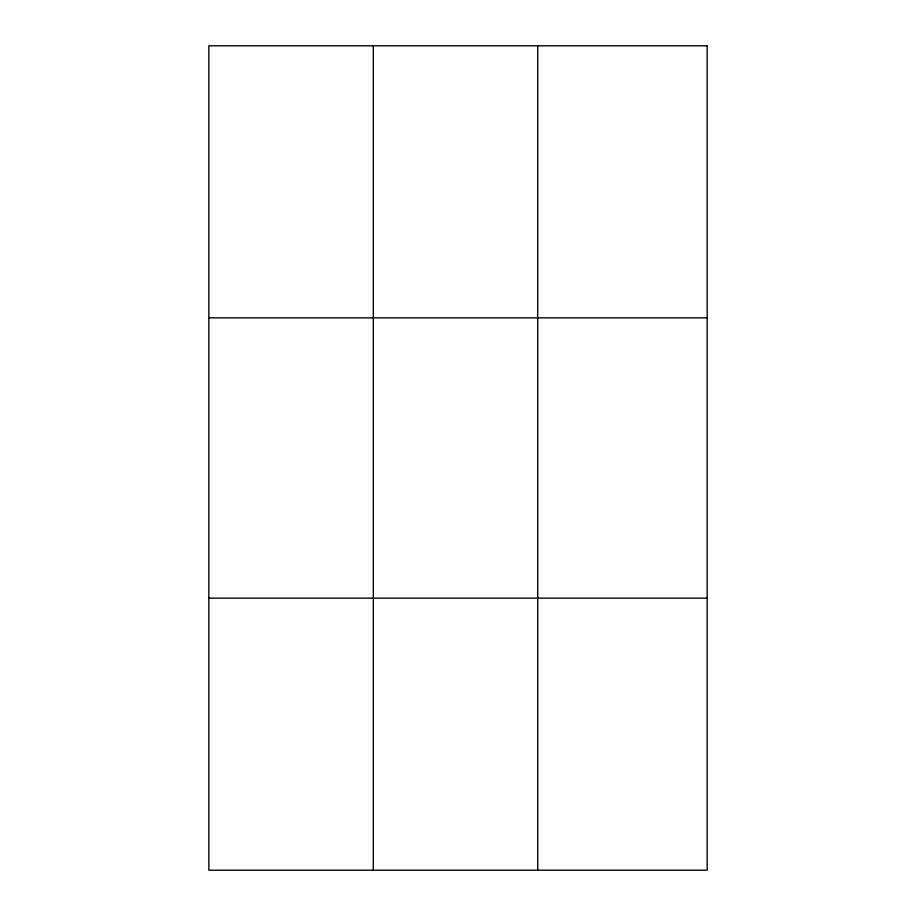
<?xml version="1.0" encoding="UTF-8"?>
<svg xmlns="http://www.w3.org/2000/svg" width="916" height="916" viewBox="0 0 916 916"><rect width="100%" height="100%" fill="white"/><g stroke="black" fill="none" stroke-linecap="round" stroke-linejoin="round"><path stroke-width="1.37" d="M373.293 870.2L373.293 45.8M537.726 870.2L537.726 45.8M208.848 317.852L707.152 317.852M208.848 598.148L707.152 598.148M707.152 45.8L707.152 870.2L208.848 870.2L208.848 45.8L707.152 45.8"/></g></svg>
